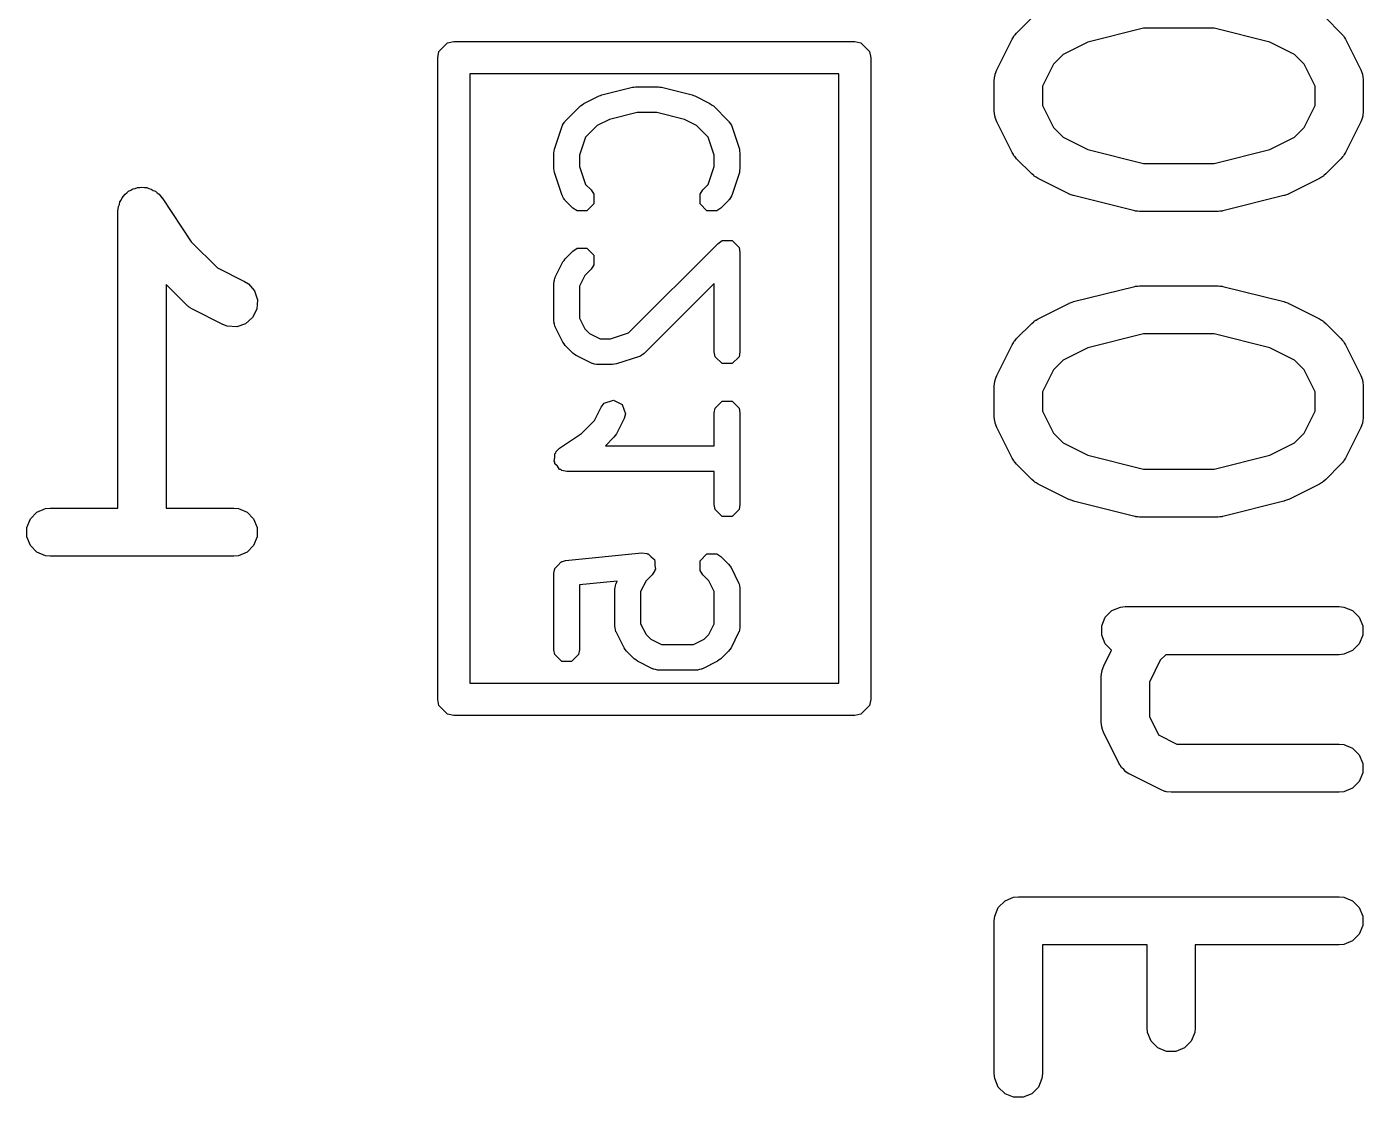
# Model space of a CAD drawing. Header units: inches. Extents: x 0.31 to 2.98, y 0.29 to 1.78.
# Drawn here: x 1.486 to 1.65, y 0.8387 to 0.9701 of the extents above; entities that cross this region are included whole.
import ezdxf

# ---------------------------------------------------------------- set-up
doc = ezdxf.new("R2010")
doc.units = ezdxf.units.IN
doc.header["$MEASUREMENT"] = 0
doc.layers.add('BLACK', color=250, linetype='CONTINUOUS')

msp = doc.modelspace()

# ---------------------------------------------------------------- linework, layer by layer
at = {"layer": 'BLACK', "linetype": 'CONTINUOUS'}
for p, q in [((1.60746, 0.96931), (1.60933, 0.97119)), ((1.64538, 0.97119), (1.64725, 0.96931)), ((1.60727, 0.96909), (1.60746, 0.96931)), ((1.62303, 0.9699), (1.6162, 0.96819)), ((1.63168, 0.9699), (1.62303, 0.9699)), ((1.63851, 0.96819), (1.63168, 0.9699)), ((1.64725, 0.96931), (1.64744, 0.96909)), ((1.53657, 0.96704), (1.53763, 0.96811)), ((1.53763, 0.96811), (1.53839, 0.96826)), ((1.53839, 0.96826), (1.5876, 0.96826)), ((1.5876, 0.96826), (1.58835, 0.96811)), ((1.58835, 0.96811), (1.58942, 0.96704)), ((1.60503, 0.9648), (1.6069, 0.96855)), ((1.6069, 0.96855), (1.60706, 0.9688)), ((1.60706, 0.9688), (1.60709, 0.96887)), ((1.60709, 0.96887), (1.60716, 0.96895)), ((1.60716, 0.96895), (1.60721, 0.96904)), ((1.60721, 0.96904), (1.60727, 0.96909)), ((1.6162, 0.96819), (1.61317, 0.96667)), ((1.64154, 0.96667), (1.63851, 0.96819)), ((1.64744, 0.96909), (1.6475, 0.96904)), ((1.6475, 0.96904), (1.64755, 0.96895)), ((1.64755, 0.96895), (1.64762, 0.96887)), ((1.64762, 0.96887), (1.64765, 0.9688)), ((1.64765, 0.9688), (1.64781, 0.96855)), ((1.64781, 0.96855), (1.64968, 0.9648)), ((1.53642, 0.96629), (1.53657, 0.96704)), ((1.53642, 0.88755), (1.53642, 0.96629)), ((1.58942, 0.96704), (1.58957, 0.96629)), ((1.58957, 0.96629), (1.58957, 0.88755)), ((1.61317, 0.96667), (1.61197, 0.96548)), ((1.64274, 0.96548), (1.64154, 0.96667)), ((1.60482, 0.96426), (1.60503, 0.9648)), ((1.61197, 0.96548), (1.61062, 0.96278)), ((1.64409, 0.96278), (1.64274, 0.96548)), ((1.64968, 0.9648), (1.64989, 0.96426)), ((1.54035, 0.96432), (1.54035, 0.88952)), ((1.58563, 0.96432), (1.54035, 0.96432)), ((1.58563, 0.88952), (1.58563, 0.96432)), ((1.60472, 0.96348), (1.60477, 0.96405)), ((1.60472, 0.95973), (1.60472, 0.96348)), ((1.60477, 0.96405), (1.60481, 0.96415)), ((1.60481, 0.96415), (1.60482, 0.96426)), ((1.61062, 0.96278), (1.61062, 0.96042)), ((1.64409, 0.96042), (1.64409, 0.96278)), ((1.64989, 0.96426), (1.6499, 0.96415)), ((1.6499, 0.96415), (1.64994, 0.96405)), ((1.64994, 0.96405), (1.64999, 0.96348)), ((1.64999, 0.96348), (1.64999, 0.95973)), ((1.55436, 0.96067), (1.55623, 0.9616)), ((1.55623, 0.9616), (1.5564, 0.96165)), ((1.5564, 0.96165), (1.55655, 0.96172)), ((1.55655, 0.96172), (1.5603, 0.96266)), ((1.5603, 0.96266), (1.5605, 0.96267)), ((1.5605, 0.96267), (1.56069, 0.96271)), ((1.56069, 0.96271), (1.5635, 0.96271)), ((1.5635, 0.96271), (1.56369, 0.96267)), ((1.56369, 0.96267), (1.56388, 0.96266)), ((1.56388, 0.96266), (1.56763, 0.96172)), ((1.56763, 0.96172), (1.56779, 0.96165)), ((1.56779, 0.96165), (1.56795, 0.9616)), ((1.56795, 0.9616), (1.56983, 0.96067)), ((1.55207, 0.9585), (1.55395, 0.96037)), ((1.55395, 0.96037), (1.55416, 0.96051)), ((1.55416, 0.96051), (1.55436, 0.96067)), ((1.56088, 0.95956), (1.55749, 0.95871)), ((1.5633, 0.95956), (1.56088, 0.95956)), ((1.5667, 0.95871), (1.5633, 0.95956)), ((1.56983, 0.96067), (1.57003, 0.96051)), ((1.57003, 0.96051), (1.57024, 0.96037)), ((1.57024, 0.96037), (1.57211, 0.9585)), ((1.60477, 0.95915), (1.60472, 0.95973)), ((1.61062, 0.96042), (1.61197, 0.95773)), ((1.64274, 0.95773), (1.64409, 0.96042)), ((1.64999, 0.95973), (1.64994, 0.95915)), ((1.55076, 0.95507), (1.55169, 0.95788)), ((1.55169, 0.95788), (1.55173, 0.95795)), ((1.55173, 0.95799), (1.55187, 0.9582)), ((1.55173, 0.95795), (1.55173, 0.95799)), ((1.55187, 0.9582), (1.552, 0.95842)), ((1.552, 0.95842), (1.55203, 0.95843)), ((1.55203, 0.95843), (1.55207, 0.9585)), ((1.55599, 0.95796), (1.55456, 0.95653)), ((1.55749, 0.95871), (1.55599, 0.95796)), ((1.56819, 0.95796), (1.5667, 0.95871)), ((1.56962, 0.95653), (1.56819, 0.95796)), ((1.57211, 0.9585), (1.57215, 0.95843)), ((1.57215, 0.95843), (1.57219, 0.95842)), ((1.57219, 0.95842), (1.57231, 0.9582)), ((1.57231, 0.9582), (1.57245, 0.95799)), ((1.57245, 0.95799), (1.57245, 0.95795)), ((1.57245, 0.95795), (1.57249, 0.95788)), ((1.57249, 0.95788), (1.57343, 0.95507)), ((1.60481, 0.95905), (1.60477, 0.95915)), ((1.60482, 0.95895), (1.60481, 0.95905)), ((1.60503, 0.95841), (1.60482, 0.95895)), ((1.6069, 0.95466), (1.60503, 0.95841)), ((1.64968, 0.95841), (1.64781, 0.95466)), ((1.64989, 0.95895), (1.64968, 0.95841)), ((1.6499, 0.95905), (1.64989, 0.95895)), ((1.64994, 0.95915), (1.6499, 0.95905)), ((1.55456, 0.95653), (1.55382, 0.95432)), ((1.57036, 0.95432), (1.56962, 0.95653)), ((1.61197, 0.95773), (1.61317, 0.95653)), ((1.61317, 0.95653), (1.6162, 0.95501)), ((1.63851, 0.95501), (1.64154, 0.95653)), ((1.64154, 0.95653), (1.64274, 0.95773)), ((1.55068, 0.95457), (1.55072, 0.95482)), ((1.55068, 0.9527), (1.55068, 0.95457)), ((1.55072, 0.95482), (1.55076, 0.95507)), ((1.57343, 0.95507), (1.57346, 0.95482)), ((1.57346, 0.95482), (1.57351, 0.95457)), ((1.57351, 0.95457), (1.57351, 0.9527)), ((1.60706, 0.95441), (1.6069, 0.95466)), ((1.6162, 0.95501), (1.62303, 0.95331)), ((1.63168, 0.95331), (1.63851, 0.95501)), ((1.64781, 0.95466), (1.64765, 0.95441)), ((1.55382, 0.95432), (1.55382, 0.95295)), ((1.55382, 0.95295), (1.55456, 0.95074)), ((1.56962, 0.95074), (1.57036, 0.95295)), ((1.57036, 0.95295), (1.57036, 0.95432)), ((1.60709, 0.95434), (1.60706, 0.95441)), ((1.60716, 0.95426), (1.60709, 0.95434)), ((1.60721, 0.95417), (1.60716, 0.95426)), ((1.60727, 0.95412), (1.60721, 0.95417)), ((1.60746, 0.95389), (1.60727, 0.95412)), ((1.60933, 0.95202), (1.60746, 0.95389)), ((1.62303, 0.95331), (1.63168, 0.95331)), ((1.64725, 0.95389), (1.64538, 0.95202)), ((1.64744, 0.95412), (1.64725, 0.95389)), ((1.6475, 0.95417), (1.64744, 0.95412)), ((1.64755, 0.95426), (1.6475, 0.95417)), ((1.64762, 0.95434), (1.64755, 0.95426)), ((1.64765, 0.95441), (1.64762, 0.95434)), ((1.55072, 0.95245), (1.55068, 0.9527)), ((1.55076, 0.9522), (1.55072, 0.95245)), ((1.55169, 0.94939), (1.55076, 0.9522)), ((1.57343, 0.9522), (1.57249, 0.94939)), ((1.57346, 0.95245), (1.57343, 0.9522)), ((1.57351, 0.9527), (1.57346, 0.95245)), ((1.60956, 0.95183), (1.60933, 0.95202)), ((1.60961, 0.95177), (1.60956, 0.95183)), ((1.6097, 0.95171), (1.60961, 0.95177)), ((1.60978, 0.95165), (1.6097, 0.95171)), ((1.60985, 0.95162), (1.60978, 0.95165)), ((1.6101, 0.95146), (1.60985, 0.95162)), ((1.61385, 0.94959), (1.6101, 0.95146)), ((1.64461, 0.95146), (1.64086, 0.94959)), ((1.64486, 0.95162), (1.64461, 0.95146)), ((1.64493, 0.95165), (1.64486, 0.95162)), ((1.64501, 0.95171), (1.64493, 0.95165)), ((1.6451, 0.95177), (1.64501, 0.95171)), ((1.64515, 0.95183), (1.6451, 0.95177)), ((1.64538, 0.95202), (1.64515, 0.95183)), ((1.49805, 0.94954), (1.49829, 0.9497)), ((1.49829, 0.9497), (1.49849, 0.9499)), ((1.49849, 0.9499), (1.49876, 0.95002)), ((1.49876, 0.95002), (1.499, 0.95018)), ((1.499, 0.95018), (1.49929, 0.95023)), ((1.49929, 0.95023), (1.49956, 0.95034)), ((1.49956, 0.95034), (1.49985, 0.95034)), ((1.49985, 0.95034), (1.50013, 0.9504)), ((1.50013, 0.9504), (1.50042, 0.95034)), ((1.50042, 0.95034), (1.50071, 0.95034)), ((1.50071, 0.95034), (1.50098, 0.95023)), ((1.50098, 0.95023), (1.50126, 0.95017)), ((1.50126, 0.95017), (1.5015, 0.95001)), ((1.5015, 0.95001), (1.50177, 0.9499)), ((1.50177, 0.9499), (1.50198, 0.9497)), ((1.50198, 0.9497), (1.50222, 0.94953)), ((1.55456, 0.95074), (1.55524, 0.95006)), ((1.55524, 0.95006), (1.55558, 0.94955)), ((1.56861, 0.94955), (1.56895, 0.95006)), ((1.56895, 0.95006), (1.56962, 0.95074)), ((1.49718, 0.94745), (1.49724, 0.94802)), ((1.49724, 0.94802), (1.49735, 0.94829)), ((1.49735, 0.94829), (1.4974, 0.94858)), ((1.4974, 0.94858), (1.49757, 0.94882)), ((1.49757, 0.94882), (1.49768, 0.94909)), ((1.49768, 0.94909), (1.49788, 0.9493)), ((1.49788, 0.9493), (1.49805, 0.94954)), ((1.50222, 0.94953), (1.50258, 0.94909)), ((1.50258, 0.94909), (1.50259, 0.94909)), ((1.50259, 0.94909), (1.50259, 0.94909)), ((1.50259, 0.94909), (1.50259, 0.94909)), ((1.50259, 0.94909), (1.50618, 0.9437)), ((1.55173, 0.94932), (1.55169, 0.94939)), ((1.55173, 0.94928), (1.55173, 0.94932)), ((1.55187, 0.94907), (1.55173, 0.94928)), ((1.552, 0.94885), (1.55187, 0.94907)), ((1.55203, 0.94884), (1.552, 0.94885)), ((1.55207, 0.94877), (1.55203, 0.94884)), ((1.55301, 0.94783), (1.55207, 0.94877)), ((1.55558, 0.94835), (1.55473, 0.94749)), ((1.55558, 0.94955), (1.55558, 0.94835)), ((1.56861, 0.94835), (1.56861, 0.94955)), ((1.56946, 0.94749), (1.56861, 0.94835)), ((1.57211, 0.94877), (1.57117, 0.94783)), ((1.57215, 0.94884), (1.57211, 0.94877)), ((1.57219, 0.94885), (1.57215, 0.94884)), ((1.57231, 0.94907), (1.57219, 0.94885)), ((1.57245, 0.94928), (1.57231, 0.94907)), ((1.57249, 0.94939), (1.57245, 0.94932)), ((1.57245, 0.94932), (1.57245, 0.94928)), ((1.61389, 0.94957), (1.61385, 0.94959)), ((1.61391, 0.94956), (1.61389, 0.94957)), ((1.61415, 0.94947), (1.61391, 0.94956)), ((1.61439, 0.94938), (1.61415, 0.94947)), ((1.61441, 0.94938), (1.61439, 0.94938)), ((1.61445, 0.94936), (1.61441, 0.94938)), ((1.62195, 0.94749), (1.61445, 0.94936)), ((1.64026, 0.94936), (1.63276, 0.94749)), ((1.6403, 0.94938), (1.64026, 0.94936)), ((1.64032, 0.94938), (1.6403, 0.94938)), ((1.64056, 0.94947), (1.64032, 0.94938)), ((1.6408, 0.94956), (1.64056, 0.94947)), ((1.64082, 0.94957), (1.6408, 0.94956)), ((1.64086, 0.94959), (1.64082, 0.94957)), ((1.49718, 0.91103), (1.49718, 0.94745)), ((1.49718, 0.94745), (1.49718, 0.94745)), ((1.49718, 0.94745), (1.49718, 0.94745)), ((1.49718, 0.94745), (1.49718, 0.94745)), ((1.55352, 0.94749), (1.55301, 0.94783)), ((1.55473, 0.94749), (1.55352, 0.94749)), ((1.57066, 0.94749), (1.56946, 0.94749)), ((1.57117, 0.94783), (1.57066, 0.94749)), ((1.62205, 0.94747), (1.62195, 0.94749)), ((1.62209, 0.94746), (1.62205, 0.94747)), ((1.62231, 0.94744), (1.62209, 0.94746)), ((1.62252, 0.9474), (1.62231, 0.94744)), ((1.62257, 0.94741), (1.62252, 0.9474)), ((1.62267, 0.9474), (1.62257, 0.94741)), ((1.63204, 0.9474), (1.62267, 0.9474)), ((1.63214, 0.94741), (1.63204, 0.9474)), ((1.63219, 0.9474), (1.63214, 0.94741)), ((1.6324, 0.94744), (1.63219, 0.9474)), ((1.63262, 0.94746), (1.6324, 0.94744)), ((1.63266, 0.94747), (1.63262, 0.94746)), ((1.63276, 0.94749), (1.63266, 0.94747)), ((1.50618, 0.9437), (1.50938, 0.9405)), ((1.55984, 0.93251), (1.57082, 0.9435)), ((1.57082, 0.9435), (1.57133, 0.94384)), ((1.57133, 0.94384), (1.57254, 0.94384)), ((1.57254, 0.94384), (1.57339, 0.94299)), ((1.55178, 0.94122), (1.55193, 0.94142)), ((1.55193, 0.94142), (1.55207, 0.94162)), ((1.55207, 0.94162), (1.55301, 0.94256)), ((1.55301, 0.94256), (1.55352, 0.9429)), ((1.55352, 0.9429), (1.55473, 0.9429)), ((1.55473, 0.9429), (1.55558, 0.94205)), ((1.55558, 0.94205), (1.55558, 0.94085)), ((1.57339, 0.94299), (1.57339, 0.94299)), ((1.57339, 0.94299), (1.57351, 0.94239)), ((1.57351, 0.94239), (1.57351, 0.9302)), ((1.50938, 0.9405), (1.5127, 0.93884)), ((1.55084, 0.93934), (1.55178, 0.94122)), ((1.55524, 0.94034), (1.55448, 0.93958)), ((1.55558, 0.94085), (1.55524, 0.94034)), ((1.50554, 0.93599), (1.50308, 0.93844)), ((1.50308, 0.93844), (1.50308, 0.91103)), ((1.5127, 0.93884), (1.51319, 0.93853)), ((1.51319, 0.93853), (1.51395, 0.93766)), ((1.55068, 0.93875), (1.55075, 0.93899)), ((1.55069, 0.93871), (1.55068, 0.93875)), ((1.55068, 0.93864), (1.55069, 0.93871)), ((1.55068, 0.93395), (1.55068, 0.93864)), ((1.55075, 0.93899), (1.5508, 0.93924)), ((1.5508, 0.93924), (1.55082, 0.93926)), ((1.55082, 0.93926), (1.55084, 0.93934)), ((1.55448, 0.93958), (1.55382, 0.93826)), ((1.55382, 0.93826), (1.55382, 0.93432)), ((1.57036, 0.93858), (1.5618, 0.93002)), ((1.57036, 0.9302), (1.57036, 0.93858)), ((1.61445, 0.93635), (1.62195, 0.93822)), ((1.62195, 0.93822), (1.62205, 0.93824)), ((1.62205, 0.93824), (1.62209, 0.93825)), ((1.62209, 0.93825), (1.62231, 0.93827)), ((1.62231, 0.93827), (1.62252, 0.9383)), ((1.62252, 0.9383), (1.62257, 0.9383)), ((1.62257, 0.9383), (1.62267, 0.93831)), ((1.62267, 0.93831), (1.63204, 0.93831)), ((1.63204, 0.93831), (1.63214, 0.9383)), ((1.63214, 0.9383), (1.63219, 0.9383)), ((1.63219, 0.9383), (1.6324, 0.93827)), ((1.6324, 0.93827), (1.63262, 0.93825)), ((1.63262, 0.93825), (1.63266, 0.93824)), ((1.63266, 0.93824), (1.63276, 0.93822)), ((1.63276, 0.93822), (1.64026, 0.93635)), ((1.51395, 0.93766), (1.51431, 0.93657)), ((1.51431, 0.93657), (1.51423, 0.93542)), ((1.50577, 0.9358), (1.50554, 0.93599)), ((1.50582, 0.93574), (1.50577, 0.9358)), ((1.50591, 0.93569), (1.50582, 0.93574)), ((1.50599, 0.93562), (1.50591, 0.93569)), ((1.50606, 0.93559), (1.50599, 0.93562)), ((1.50631, 0.93543), (1.50606, 0.93559)), ((1.51006, 0.93356), (1.50631, 0.93543)), ((1.51423, 0.93542), (1.51371, 0.93439)), ((1.6101, 0.93425), (1.61385, 0.93612)), ((1.61385, 0.93612), (1.61389, 0.93614)), ((1.61389, 0.93614), (1.61391, 0.93615)), ((1.61391, 0.93615), (1.61415, 0.93624)), ((1.61415, 0.93624), (1.61439, 0.93633)), ((1.61439, 0.93633), (1.61441, 0.93633)), ((1.61441, 0.93633), (1.61445, 0.93635)), ((1.64026, 0.93635), (1.6403, 0.93633)), ((1.6403, 0.93633), (1.64032, 0.93633)), ((1.64032, 0.93633), (1.64056, 0.93624)), ((1.64056, 0.93624), (1.6408, 0.93615)), ((1.6408, 0.93615), (1.64082, 0.93614)), ((1.64082, 0.93614), (1.64086, 0.93612)), ((1.64086, 0.93612), (1.64461, 0.93425)), ((1.5106, 0.93335), (1.51006, 0.93356)), ((1.51175, 0.93327), (1.5106, 0.93335)), ((1.51284, 0.93363), (1.51175, 0.93327)), ((1.51371, 0.93439), (1.51284, 0.93363)), ((1.55069, 0.93387), (1.55068, 0.93395)), ((1.55068, 0.93384), (1.55069, 0.93387)), ((1.55075, 0.93359), (1.55068, 0.93384)), ((1.5508, 0.93335), (1.55075, 0.93359)), ((1.55082, 0.93332), (1.5508, 0.93335)), ((1.55084, 0.93325), (1.55082, 0.93332)), ((1.55178, 0.93137), (1.55084, 0.93325)), ((1.55382, 0.93432), (1.55448, 0.93301)), ((1.60746, 0.93182), (1.60933, 0.93369)), ((1.60933, 0.93369), (1.60956, 0.93388)), ((1.60956, 0.93388), (1.60961, 0.93394)), ((1.60961, 0.93394), (1.6097, 0.93399)), ((1.6097, 0.93399), (1.60978, 0.93406)), ((1.60978, 0.93406), (1.60985, 0.93409)), ((1.60985, 0.93409), (1.6101, 0.93425)), ((1.64461, 0.93425), (1.64486, 0.93409)), ((1.64486, 0.93409), (1.64493, 0.93406)), ((1.64493, 0.93406), (1.64501, 0.93399)), ((1.64501, 0.93399), (1.6451, 0.93394)), ((1.6451, 0.93394), (1.64515, 0.93388)), ((1.64515, 0.93388), (1.64538, 0.93369)), ((1.64538, 0.93369), (1.64725, 0.93182)), ((1.55448, 0.93301), (1.55506, 0.93243)), ((1.55506, 0.93243), (1.55637, 0.93177)), ((1.55637, 0.93177), (1.55762, 0.93177)), ((1.55762, 0.93177), (1.55984, 0.93251)), ((1.60721, 0.93154), (1.60727, 0.93159)), ((1.60727, 0.93159), (1.60746, 0.93182)), ((1.62303, 0.9324), (1.6162, 0.93069)), ((1.63168, 0.9324), (1.62303, 0.9324)), ((1.63851, 0.93069), (1.63168, 0.9324)), ((1.64725, 0.93182), (1.64744, 0.93159)), ((1.64744, 0.93159), (1.6475, 0.93154)), ((1.55193, 0.93117), (1.55178, 0.93137)), ((1.55207, 0.93096), (1.55193, 0.93117)), ((1.55301, 0.93002), (1.55207, 0.93096)), ((1.55322, 0.92988), (1.55301, 0.93002)), ((1.56172, 0.92995), (1.5615, 0.92982)), ((1.56173, 0.92998), (1.56172, 0.92995)), ((1.5618, 0.93002), (1.56173, 0.92998)), ((1.57048, 0.9296), (1.57036, 0.9302)), ((1.57351, 0.9302), (1.57339, 0.9296)), ((1.60503, 0.9273), (1.6069, 0.93105)), ((1.6069, 0.93105), (1.60706, 0.9313)), ((1.60706, 0.9313), (1.60709, 0.93137)), ((1.60709, 0.93137), (1.60716, 0.93145)), ((1.60716, 0.93145), (1.60721, 0.93154)), ((1.6162, 0.93069), (1.61317, 0.92918)), ((1.64154, 0.92918), (1.63851, 0.93069)), ((1.6475, 0.93154), (1.64755, 0.93145)), ((1.64755, 0.93145), (1.64762, 0.93137)), ((1.64762, 0.93137), (1.64765, 0.9313)), ((1.64765, 0.9313), (1.64781, 0.93105)), ((1.64781, 0.93105), (1.64968, 0.9273)), ((1.55342, 0.92973), (1.55322, 0.92988)), ((1.5553, 0.92879), (1.55342, 0.92973)), ((1.55537, 0.92877), (1.5553, 0.92879)), ((1.5554, 0.92875), (1.55537, 0.92877)), ((1.55564, 0.9287), (1.5554, 0.92875)), ((1.55589, 0.92863), (1.55564, 0.9287)), ((1.55592, 0.92864), (1.55589, 0.92863)), ((1.556, 0.92863), (1.55592, 0.92864)), ((1.55787, 0.92863), (1.556, 0.92863)), ((1.55812, 0.92867), (1.55787, 0.92863)), ((1.55837, 0.92871), (1.55812, 0.92867)), ((1.56118, 0.92964), (1.55837, 0.92871)), ((1.56125, 0.92968), (1.56118, 0.92964)), ((1.56129, 0.92968), (1.56125, 0.92968)), ((1.5615, 0.92982), (1.56129, 0.92968)), ((1.57133, 0.92875), (1.57048, 0.9296)), ((1.57254, 0.92875), (1.57133, 0.92875)), ((1.57339, 0.9296), (1.57254, 0.92875)), ((1.61317, 0.92918), (1.61197, 0.92798)), ((1.64274, 0.92798), (1.64154, 0.92918)), ((1.60477, 0.92656), (1.60481, 0.92666)), ((1.60481, 0.92666), (1.60482, 0.92676)), ((1.60482, 0.92676), (1.60503, 0.9273)), ((1.61197, 0.92798), (1.61062, 0.92528)), ((1.64409, 0.92528), (1.64274, 0.92798)), ((1.64968, 0.9273), (1.64989, 0.92676)), ((1.64989, 0.92676), (1.6499, 0.92666)), ((1.6499, 0.92666), (1.64994, 0.92656)), ((1.60472, 0.92598), (1.60477, 0.92656)), ((1.60472, 0.92223), (1.60472, 0.92598)), ((1.61062, 0.92528), (1.61062, 0.92293)), ((1.64409, 0.92293), (1.64409, 0.92528)), ((1.64994, 0.92656), (1.64999, 0.92598)), ((1.64999, 0.92598), (1.64999, 0.92223)), ((1.55564, 0.92176), (1.55647, 0.92341)), ((1.55647, 0.92341), (1.55684, 0.92389)), ((1.55684, 0.92389), (1.55799, 0.92427)), ((1.55799, 0.92427), (1.55906, 0.92373)), ((1.55906, 0.92373), (1.55945, 0.92259)), ((1.57048, 0.9233), (1.57133, 0.92416)), ((1.57133, 0.92416), (1.57254, 0.92416)), ((1.57254, 0.92416), (1.57339, 0.9233)), ((1.55406, 0.92018), (1.55564, 0.92176)), ((1.55928, 0.922), (1.55835, 0.92012)), ((1.55945, 0.92259), (1.55928, 0.922)), ((1.57036, 0.9227), (1.57048, 0.9233)), ((1.57036, 0.91865), (1.57036, 0.9227)), ((1.57339, 0.9233), (1.57351, 0.9227)), ((1.57351, 0.9227), (1.57351, 0.91145)), ((1.60477, 0.92166), (1.60472, 0.92223)), ((1.61062, 0.92293), (1.61197, 0.92023)), ((1.64274, 0.92023), (1.64409, 0.92293)), ((1.64999, 0.92223), (1.64994, 0.92166)), ((1.55138, 0.91839), (1.55406, 0.92018)), ((1.55835, 0.92012), (1.55819, 0.91992)), ((1.60481, 0.92156), (1.60477, 0.92166)), ((1.60482, 0.92145), (1.60481, 0.92156)), ((1.60503, 0.92091), (1.60482, 0.92145)), ((1.6069, 0.91716), (1.60503, 0.92091)), ((1.61197, 0.92023), (1.61317, 0.91903)), ((1.64154, 0.91903), (1.64274, 0.92023)), ((1.64968, 0.92091), (1.64781, 0.91716)), ((1.64989, 0.92145), (1.64968, 0.92091)), ((1.6499, 0.92156), (1.64989, 0.92145)), ((1.64994, 0.92166), (1.6499, 0.92156)), ((1.55805, 0.91971), (1.55699, 0.91865)), ((1.55699, 0.91865), (1.57036, 0.91865)), ((1.55819, 0.91992), (1.55805, 0.91971)), ((1.61317, 0.91903), (1.6162, 0.91752)), ((1.63851, 0.91752), (1.64154, 0.91903)), ((1.55071, 0.91677), (1.5508, 0.91722)), ((1.5508, 0.91768), (1.55091, 0.91779)), ((1.5508, 0.91722), (1.5508, 0.91768)), ((1.55091, 0.91779), (1.55094, 0.91795)), ((1.55094, 0.91795), (1.55138, 0.91839)), ((1.60706, 0.91691), (1.6069, 0.91716)), ((1.60709, 0.91684), (1.60706, 0.91691)), ((1.60716, 0.91676), (1.60709, 0.91684)), ((1.6162, 0.91752), (1.62303, 0.91581)), ((1.63168, 0.91581), (1.63851, 0.91752)), ((1.64762, 0.91684), (1.64755, 0.91676)), ((1.64765, 0.91691), (1.64762, 0.91684)), ((1.64781, 0.91716), (1.64765, 0.91691)), ((1.5508, 0.91664), (1.55071, 0.91677)), ((1.5508, 0.91647), (1.5508, 0.91664)), ((1.55112, 0.91615), (1.5508, 0.91647)), ((1.55137, 0.91577), (1.55112, 0.91615)), ((1.55153, 0.91574), (1.55137, 0.91577)), ((1.55165, 0.91562), (1.55153, 0.91574)), ((1.55225, 0.9155), (1.55165, 0.91562)), ((1.57036, 0.9155), (1.55225, 0.9155)), ((1.57036, 0.91145), (1.57036, 0.9155)), ((1.60721, 0.91667), (1.60716, 0.91676)), ((1.60727, 0.91662), (1.60721, 0.91667)), ((1.60746, 0.91639), (1.60727, 0.91662)), ((1.60933, 0.91452), (1.60746, 0.91639)), ((1.62303, 0.91581), (1.63168, 0.91581)), ((1.64725, 0.91639), (1.64538, 0.91452)), ((1.64744, 0.91662), (1.64725, 0.91639)), ((1.6475, 0.91667), (1.64744, 0.91662)), ((1.64755, 0.91676), (1.6475, 0.91667)), ((1.60956, 0.91433), (1.60933, 0.91452)), ((1.60961, 0.91428), (1.60956, 0.91433)), ((1.6097, 0.91422), (1.60961, 0.91428)), ((1.60978, 0.91415), (1.6097, 0.91422)), ((1.60985, 0.91412), (1.60978, 0.91415)), ((1.6101, 0.91397), (1.60985, 0.91412)), ((1.61385, 0.91209), (1.6101, 0.91397)), ((1.64461, 0.91397), (1.64086, 0.91209)), ((1.64486, 0.91412), (1.64461, 0.91397)), ((1.64493, 0.91415), (1.64486, 0.91412)), ((1.64501, 0.91422), (1.64493, 0.91415)), ((1.6451, 0.91428), (1.64501, 0.91422)), ((1.64515, 0.91433), (1.6451, 0.91428)), ((1.64538, 0.91452), (1.64515, 0.91433)), ((1.61389, 0.91208), (1.61385, 0.91209)), ((1.61391, 0.91206), (1.61389, 0.91208)), ((1.61415, 0.91198), (1.61391, 0.91206)), ((1.61439, 0.91189), (1.61415, 0.91198)), ((1.61441, 0.91188), (1.61439, 0.91189)), ((1.61445, 0.91187), (1.61441, 0.91188)), ((1.6403, 0.91188), (1.64026, 0.91187)), ((1.64032, 0.91189), (1.6403, 0.91188)), ((1.64056, 0.91198), (1.64032, 0.91189)), ((1.6408, 0.91206), (1.64056, 0.91198)), ((1.64082, 0.91208), (1.6408, 0.91206)), ((1.64086, 0.91209), (1.64082, 0.91208)), ((1.48643, 0.90972), (1.48724, 0.91053)), ((1.48724, 0.91053), (1.48831, 0.91097)), ((1.48831, 0.91097), (1.48888, 0.91103)), ((1.48888, 0.91103), (1.49718, 0.91103)), ((1.50308, 0.91103), (1.51138, 0.91103)), ((1.51138, 0.91103), (1.51196, 0.91097)), ((1.51196, 0.91097), (1.51302, 0.91053)), ((1.51302, 0.91053), (1.51383, 0.90972)), ((1.57048, 0.91085), (1.57036, 0.91145)), ((1.57133, 0.91), (1.57048, 0.91085)), ((1.57339, 0.91085), (1.57254, 0.91)), ((1.57351, 0.91145), (1.57339, 0.91085)), ((1.62195, 0.90999), (1.61445, 0.91187)), ((1.64026, 0.91187), (1.63276, 0.90999)), ((1.48599, 0.90865), (1.48643, 0.90972)), ((1.48599, 0.9075), (1.48599, 0.90865)), ((1.51383, 0.90972), (1.51428, 0.90865)), ((1.51428, 0.90865), (1.51428, 0.9075)), ((1.57254, 0.91), (1.57133, 0.91)), ((1.62205, 0.90998), (1.62195, 0.90999)), ((1.62209, 0.90996), (1.62205, 0.90998)), ((1.62231, 0.90994), (1.62209, 0.90996)), ((1.62252, 0.90991), (1.62231, 0.90994)), ((1.62257, 0.90992), (1.62252, 0.90991)), ((1.62267, 0.90991), (1.62257, 0.90992)), ((1.63204, 0.90991), (1.62267, 0.90991)), ((1.63214, 0.90992), (1.63204, 0.90991)), ((1.63219, 0.90991), (1.63214, 0.90992)), ((1.6324, 0.90994), (1.63219, 0.90991)), ((1.63262, 0.90996), (1.6324, 0.90994)), ((1.63266, 0.90998), (1.63262, 0.90996)), ((1.63276, 0.90999), (1.63266, 0.90998)), ((1.48643, 0.90644), (1.48599, 0.9075)), ((1.51428, 0.9075), (1.51383, 0.90644)), ((1.48724, 0.90562), (1.48643, 0.90644)), ((1.48831, 0.90518), (1.48724, 0.90562)), ((1.51302, 0.90562), (1.51196, 0.90518)), ((1.51383, 0.90644), (1.51302, 0.90562)), ((1.55209, 0.90458), (1.56147, 0.90552)), ((1.56147, 0.90552), (1.56208, 0.90546)), ((1.56208, 0.90546), (1.56214, 0.90541)), ((1.56214, 0.90541), (1.56223, 0.90541)), ((1.56223, 0.90541), (1.5626, 0.90503)), ((1.56861, 0.90456), (1.56946, 0.90541)), ((1.56946, 0.90541), (1.57066, 0.90541)), ((1.57066, 0.90541), (1.57117, 0.90507)), ((1.48888, 0.90513), (1.48831, 0.90518)), ((1.51138, 0.90513), (1.48888, 0.90513)), ((1.51196, 0.90518), (1.51138, 0.90513)), ((1.5508, 0.90362), (1.55117, 0.90399)), ((1.55117, 0.90399), (1.55151, 0.9044)), ((1.55151, 0.9044), (1.55161, 0.90444)), ((1.55161, 0.90444), (1.55165, 0.90447)), ((1.55165, 0.90447), (1.55173, 0.90447)), ((1.55173, 0.90447), (1.55209, 0.90458)), ((1.5626, 0.90503), (1.56301, 0.9047)), ((1.56301, 0.9047), (1.56302, 0.90461)), ((1.56302, 0.90461), (1.56308, 0.90456)), ((1.56308, 0.90456), (1.56308, 0.90403)), ((1.56308, 0.90403), (1.56313, 0.9035)), ((1.56861, 0.90335), (1.56861, 0.90456)), ((1.57117, 0.90507), (1.57211, 0.90413)), ((1.57211, 0.90413), (1.57225, 0.90392)), ((1.57225, 0.90392), (1.57241, 0.90372)), ((1.57241, 0.90372), (1.57334, 0.90185)), ((1.55068, 0.90302), (1.55075, 0.90339)), ((1.55068, 0.89364), (1.55068, 0.90302)), ((1.55074, 0.90347), (1.55077, 0.90351)), ((1.55075, 0.90339), (1.55074, 0.90347)), ((1.55077, 0.90351), (1.5508, 0.90362)), ((1.55844, 0.90205), (1.55382, 0.90159)), ((1.55834, 0.90185), (1.55844, 0.90205)), ((1.56198, 0.90208), (1.56132, 0.90077)), ((1.56274, 0.90284), (1.56198, 0.90208)), ((1.56308, 0.90335), (1.56274, 0.90284)), ((1.56313, 0.9035), (1.56308, 0.90343)), ((1.56308, 0.90343), (1.56308, 0.90335)), ((1.56895, 0.90284), (1.56861, 0.90335)), ((1.5697, 0.90208), (1.56895, 0.90284)), ((1.57036, 0.90077), (1.5697, 0.90208)), ((1.55382, 0.90159), (1.55382, 0.89364)), ((1.55817, 0.90114), (1.55819, 0.90122)), ((1.55817, 0.89645), (1.55817, 0.90114)), ((1.55818, 0.90125), (1.55824, 0.9015)), ((1.55819, 0.90122), (1.55818, 0.90125)), ((1.55824, 0.9015), (1.55829, 0.90174)), ((1.55829, 0.90174), (1.55832, 0.90177)), ((1.55832, 0.90177), (1.55834, 0.90185)), ((1.56132, 0.90077), (1.56132, 0.89683)), ((1.57036, 0.89683), (1.57036, 0.90077)), ((1.57334, 0.90185), (1.57336, 0.90177)), ((1.57336, 0.90177), (1.57339, 0.90174)), ((1.57339, 0.90174), (1.57344, 0.9015)), ((1.57344, 0.9015), (1.57351, 0.90125)), ((1.57351, 0.90125), (1.57349, 0.90122)), ((1.57349, 0.90122), (1.57351, 0.90114)), ((1.57351, 0.90114), (1.57351, 0.89645)), ((1.61915, 0.89844), (1.62022, 0.89888)), ((1.62022, 0.89888), (1.62079, 0.89894)), ((1.62079, 0.89894), (1.64704, 0.89894)), ((1.64704, 0.89894), (1.64762, 0.89888)), ((1.64762, 0.89888), (1.64868, 0.89844)), ((1.6179, 0.89656), (1.61834, 0.89763)), ((1.61834, 0.89763), (1.61915, 0.89844)), ((1.64868, 0.89844), (1.6495, 0.89763)), ((1.6495, 0.89763), (1.64994, 0.89656)), ((1.55819, 0.89638), (1.55817, 0.89645)), ((1.55818, 0.89634), (1.55819, 0.89638)), ((1.55824, 0.8961), (1.55818, 0.89634)), ((1.55829, 0.89585), (1.55824, 0.8961)), ((1.55832, 0.89583), (1.55829, 0.89585)), ((1.55834, 0.89575), (1.55832, 0.89583)), ((1.55928, 0.89388), (1.55834, 0.89575)), ((1.56132, 0.89683), (1.56198, 0.89551)), ((1.56198, 0.89551), (1.56256, 0.89494)), ((1.56913, 0.89494), (1.5697, 0.89551)), ((1.5697, 0.89551), (1.57036, 0.89683)), ((1.57334, 0.89575), (1.57241, 0.89388)), ((1.57336, 0.89583), (1.57334, 0.89575)), ((1.57339, 0.89585), (1.57336, 0.89583)), ((1.57344, 0.8961), (1.57339, 0.89585)), ((1.57351, 0.89634), (1.57344, 0.8961)), ((1.57351, 0.89645), (1.57349, 0.89638)), ((1.57349, 0.89638), (1.57351, 0.89634)), ((1.6179, 0.89541), (1.6179, 0.89656)), ((1.64994, 0.89656), (1.64994, 0.89541)), ((1.55943, 0.89368), (1.55928, 0.89388)), ((1.56256, 0.89494), (1.56387, 0.89428)), ((1.56387, 0.89428), (1.56781, 0.89428)), ((1.56781, 0.89428), (1.56913, 0.89494)), ((1.57241, 0.89388), (1.57225, 0.89368)), ((1.61834, 0.89435), (1.6179, 0.89541)), ((1.6191, 0.89358), (1.61834, 0.89435)), ((1.6495, 0.89435), (1.64868, 0.89353)), ((1.64994, 0.89541), (1.6495, 0.89435)), ((1.5508, 0.89304), (1.55068, 0.89364)), ((1.55165, 0.89219), (1.5508, 0.89304)), ((1.5537, 0.89304), (1.55285, 0.89219)), ((1.55382, 0.89364), (1.5537, 0.89304)), ((1.55957, 0.89347), (1.55943, 0.89368)), ((1.56051, 0.89253), (1.55957, 0.89347)), ((1.56072, 0.89239), (1.56051, 0.89253)), ((1.56092, 0.89223), (1.56072, 0.89239)), ((1.56279, 0.8913), (1.56092, 0.89223)), ((1.57076, 0.89223), (1.56889, 0.8913)), ((1.57096, 0.89239), (1.57076, 0.89223)), ((1.57117, 0.89253), (1.57096, 0.89239)), ((1.57211, 0.89347), (1.57117, 0.89253)), ((1.57225, 0.89368), (1.57211, 0.89347)), ((1.61815, 0.89168), (1.6191, 0.89358)), ((1.62509, 0.89236), (1.62375, 0.88966)), ((1.62577, 0.89303), (1.62509, 0.89236)), ((1.64704, 0.89303), (1.62577, 0.89303)), ((1.64762, 0.89309), (1.64704, 0.89303)), ((1.64868, 0.89353), (1.64762, 0.89309)), ((1.55285, 0.89219), (1.55165, 0.89219)), ((1.56287, 0.89128), (1.56279, 0.8913)), ((1.5629, 0.89125), (1.56287, 0.89128)), ((1.56314, 0.8912), (1.5629, 0.89125)), ((1.56339, 0.89113), (1.56314, 0.8912)), ((1.56342, 0.89115), (1.56339, 0.89113)), ((1.5635, 0.89113), (1.56342, 0.89115)), ((1.56819, 0.89113), (1.5635, 0.89113)), ((1.56826, 0.89115), (1.56819, 0.89113)), ((1.5683, 0.89113), (1.56826, 0.89115)), ((1.56854, 0.8912), (1.5683, 0.89113)), ((1.56879, 0.89125), (1.56854, 0.8912)), ((1.56881, 0.89128), (1.56879, 0.89125)), ((1.56889, 0.8913), (1.56881, 0.89128)), ((1.61784, 0.89036), (1.6179, 0.89094)), ((1.6179, 0.89094), (1.61794, 0.89104)), ((1.61794, 0.89104), (1.61795, 0.89114)), ((1.61795, 0.89114), (1.61815, 0.89168)), ((1.54035, 0.88952), (1.58563, 0.88952)), ((1.61784, 0.88474), (1.61784, 0.89036)), ((1.62375, 0.88966), (1.62375, 0.88543)), ((1.53657, 0.8868), (1.53642, 0.88755)), ((1.58957, 0.88755), (1.58942, 0.8868)), ((1.53763, 0.88573), (1.53657, 0.8868)), ((1.53839, 0.88558), (1.53763, 0.88573)), ((1.58835, 0.88573), (1.5876, 0.88558)), ((1.58942, 0.8868), (1.58835, 0.88573)), ((1.5876, 0.88558), (1.53839, 0.88558)), ((1.6179, 0.88416), (1.61784, 0.88474)), ((1.61794, 0.88406), (1.6179, 0.88416)), ((1.61795, 0.88396), (1.61794, 0.88406)), ((1.62375, 0.88543), (1.62487, 0.88319)), ((1.61815, 0.88342), (1.61795, 0.88396)), ((1.62003, 0.87967), (1.61815, 0.88342)), ((1.62487, 0.88319), (1.62711, 0.88207)), ((1.62711, 0.88207), (1.64704, 0.88207)), ((1.64704, 0.88207), (1.64762, 0.88201)), ((1.64762, 0.88201), (1.64868, 0.88157)), ((1.64868, 0.88157), (1.6495, 0.88075)), ((1.6495, 0.88075), (1.64994, 0.87969)), ((1.62009, 0.87957), (1.62003, 0.87967)), ((1.6201, 0.87953), (1.62009, 0.87957)), ((1.62015, 0.87947), (1.6201, 0.87953)), ((1.62034, 0.87918), (1.62015, 0.87947)), ((1.62062, 0.87893), (1.62034, 0.87918)), ((1.64994, 0.87969), (1.64994, 0.87854)), ((1.62086, 0.87865), (1.62062, 0.87893)), ((1.62115, 0.87847), (1.62086, 0.87865)), ((1.62121, 0.87842), (1.62115, 0.87847)), ((1.62125, 0.87841), (1.62121, 0.87842)), ((1.62135, 0.87835), (1.62125, 0.87841)), ((1.6251, 0.87647), (1.62135, 0.87835)), ((1.6495, 0.87747), (1.64868, 0.87666)), ((1.64994, 0.87854), (1.6495, 0.87747)), ((1.62564, 0.87626), (1.6251, 0.87647)), ((1.62574, 0.87626), (1.62564, 0.87626)), ((1.62584, 0.87622), (1.62574, 0.87626)), ((1.62642, 0.87616), (1.62584, 0.87622)), ((1.64704, 0.87616), (1.62642, 0.87616)), ((1.64762, 0.87622), (1.64704, 0.87616)), ((1.64868, 0.87666), (1.64762, 0.87622)), ((1.60521, 0.86201), (1.60603, 0.86282)), ((1.60603, 0.86282), (1.60709, 0.86326)), ((1.60709, 0.86326), (1.60767, 0.86332)), ((1.60767, 0.86332), (1.64704, 0.86332)), ((1.64704, 0.86332), (1.64762, 0.86326)), ((1.64762, 0.86326), (1.64868, 0.86282)), ((1.64868, 0.86282), (1.6495, 0.86201)), ((1.60477, 0.86094), (1.60521, 0.86201)), ((1.6495, 0.86201), (1.64994, 0.86094)), ((1.60472, 0.86037), (1.60477, 0.86094)), ((1.60472, 0.84162), (1.60472, 0.86037)), ((1.64994, 0.85979), (1.6495, 0.85872)), ((1.64994, 0.86094), (1.64994, 0.85979)), ((1.64868, 0.85791), (1.64762, 0.85747)), ((1.6495, 0.85872), (1.64868, 0.85791)), ((1.62346, 0.85741), (1.61062, 0.85741)), ((1.61062, 0.85741), (1.61062, 0.84162)), ((1.62346, 0.84724), (1.62346, 0.85741)), ((1.64704, 0.85741), (1.62937, 0.85741)), ((1.62937, 0.85741), (1.62937, 0.84724)), ((1.64762, 0.85747), (1.64704, 0.85741)), ((1.62352, 0.84667), (1.62346, 0.84724)), ((1.62396, 0.8456), (1.62352, 0.84667)), ((1.62931, 0.84667), (1.62887, 0.8456)), ((1.62937, 0.84724), (1.62931, 0.84667)), ((1.62478, 0.84479), (1.62396, 0.8456)), ((1.62584, 0.84435), (1.62478, 0.84479)), ((1.62806, 0.84479), (1.62699, 0.84435)), ((1.62887, 0.8456), (1.62806, 0.84479)), ((1.62699, 0.84435), (1.62584, 0.84435)), ((1.60477, 0.84104), (1.60472, 0.84162)), ((1.61062, 0.84162), (1.61057, 0.84104)), ((1.60521, 0.83998), (1.60477, 0.84104)), ((1.60603, 0.83916), (1.60521, 0.83998)), ((1.61013, 0.83998), (1.60931, 0.83916)), ((1.61057, 0.84104), (1.61013, 0.83998)), ((1.60709, 0.83872), (1.60603, 0.83916)), ((1.60825, 0.83872), (1.60709, 0.83872)), ((1.60931, 0.83916), (1.60825, 0.83872))]:
    msp.add_line(p, q, dxfattribs=at)

doc.saveas('drawing.dxf')
